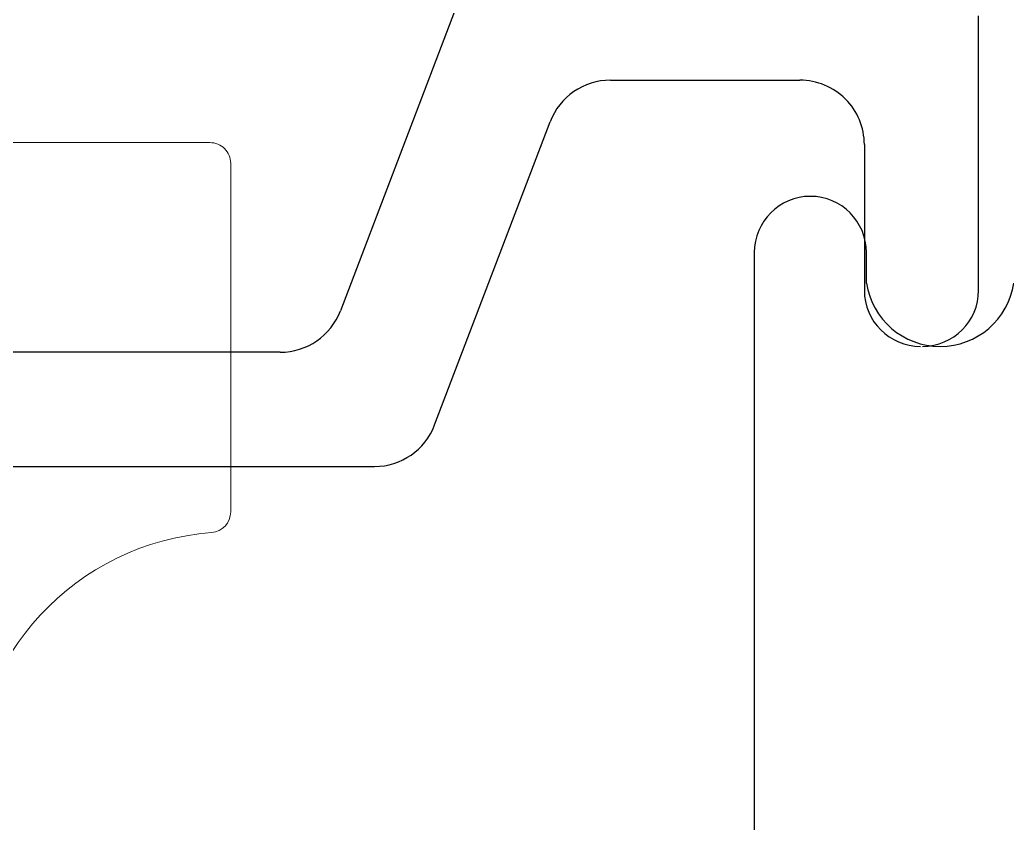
# Model space of a CAD drawing. Extents: x -82 to 113, y -82 to 93.
# Drawn here: x 21.6513 to 22.1267, y 70.6613 to 71.0483 of the extents above; entities that cross this region are included whole.
import ezdxf

# ---------------------------------------------------------------- set-up
doc = ezdxf.new("R2010")
doc.units = 0
doc.header["$MEASUREMENT"] = 0
doc.layers.get('0').update_dxf_attribs({"linetype": 'CONTINUOUS'})
for name, color, linetype in [('Ballons', 7, 'CONTINUOUS'), ('INERTIA', 7, 'CONTINUOUS'), ('VENT', 5, 'CONTINUOUS')]:
    doc.layers.add(name, color=color, linetype=linetype)

# ---------------------------------------------------------------- blocks, each defined once
blk = doc.blocks.new('CORNER BLOCK')
at = {"layer": 'INERTIA', "color": 4, "lineweight": 13}
blk.add_lwpolyline([(1.863597536202178, 16.78304113683151), (1.173597536202123, 16.7830411368315, -0.4142135623726787), (1.163597536202132, 16.79304113683149), (1.163597536202132, 16.86704113683149, 0.4142135623731991), (1.153597536202141, 16.87704113683149), (0.6735975362021231, 16.87704113683149, 0.4142135623731992), (0.6635975362021322, 16.86704113683149), (0.6635975362021322, 16.64667025700985, 0.3926608842429765), (0.6728567954613704, 16.63669772958924, -0.928476690885261), (0.6728567954614841, 16.38738454407375, 0.3926608842430019), (0.6635975362021322, 16.37741201665312), (0.6635975362021322, 16.16829113683151, -0.9999999999999999), (0.6635975362021322, 16.10579113683153), (0.6635975362021322, 15.88119192262432, 0.3926608842430273), (0.6728567954613704, 15.8712193952037, -0.9284766908853173), (0.6728567954613704, 15.62190620968821, 0.3926608842430275), (0.6635975362021322, 15.61193368226758), (0.6635975362021322, 15.4440411368315, 0.4142135623731029), (0.6735975362021231, 15.4340411368315), (1.863597536202178, 15.4340411368315, 0.414213562373095)], format="xyb", dxfattribs=at)
blk = doc.blocks.new('3204-1_Sash_Component')
for p, q in [((0.6386808250159675, 0.1190000000000282), (0.6239208250157162, 0.1190000000000282)), ((0.6239208250157162, 0.06500000000005457), (1.154462162603895, 0.06500000000005457))]:
    blk.add_line(p, q)
for centre, radius, start, end in [((0.6332709889504713, 0.1545000000000414), 0.03590983606557512, 278.6646279662515, 81.33537203374856), ((0.6239208250157162, 0.09200000000004138), 0.02699999999998681, 90, 270)]:
    blk.add_arc(centre, radius, start, end)
blk = doc.blocks.new('3205_Sash_Yoke_Assembly')
at = {"xscale": -1, "rotation": 270}
blk.add_blockref('3204-1_Sash_Component', (-2.601761474882306, -2.176540323288464), dxfattribs=at)
blk = doc.blocks.new('3200_Meeting_Stile_Assembly')
blk.add_blockref('3205_Sash_Yoke_Assembly', (-1.014875000000017, 2.240000082920659))
blk = doc.blocks.new('3907_1in._Glass_Stop')
for p, q in [((0.6951805155440525, 0.1730000000000018), (0.5629840878204959, 0.1730000000000018)), ((0.6249840878205077, 0.1180000000000234), (0.6951805155440525, 0.117999999999995)), ((0.5939840878205587, -0.004295162031581867), (0.5939840878205587, 0.08700000000001751)), ((0.7600303272815836, -0.08888268694275325), (0.6139537605389478, -0.03326638706715812)), ((0.551953760538936, -0.0760025746816666), (0.7050303272816336, -0.1342840118055904)), ((0.7800000000000296, -0.3770000000000095), (0.7800000000000296, -0.1178539119783295)), ((0.7250000000000227, -0.1632552368411382), (0.7250000000000227, -0.6220000000000141))]:
    blk.add_line(p, q)
for centre, radius, start, end in [((0.6951805155440365, 0.145999999999999), 0.0270000000000028, 359.9999999999736, 89.99999999996611), ((0.6951805155440649, 0.1450000000000262), 0.02700000000003122, 269.9999999999736, 359.9999999999661), ((0.6249840878205362, 0.08700000000004593), 0.03099999999997749, 90.00000000005251, 180.0000000000526), ((0.6249840878205557, -0.004295162031609401), 0.03099999999999659, 179.9999999999491, 249.1564747166956), ((0.7490000000000041, -0.1178539119783428), 0.03100000000002545, 2.463021545325347e-11, 69.15647471677161), ((0.694000000000047, -0.1632552368411249), 0.03099999999997573, 359.9999999999754, 69.15647471672315)]:
    blk.add_arc(centre, radius, start, end)

msp = doc.modelspace()

# ---------------------------------------------------------------- block references
at = {"layer": 'Ballons', "rotation": 180}
msp.add_blockref('CORNER BLOCK', (22.41643791238357, 86.42319182088823), dxfattribs=at)
at = {"layer": 'VENT', "rotation": 270}
msp.add_blockref('3907_1in._Glass_Stop', (21.93992376159404, 71.61316913573202), dxfattribs=at)
at = {"layer": 'VENT', "xscale": -1, "rotation": 180}
msp.add_blockref('3200_Meeting_Stile_Assembly', (25.55656821522366, 71.62362920543643), dxfattribs=at)

doc.saveas('drawing.dxf')
